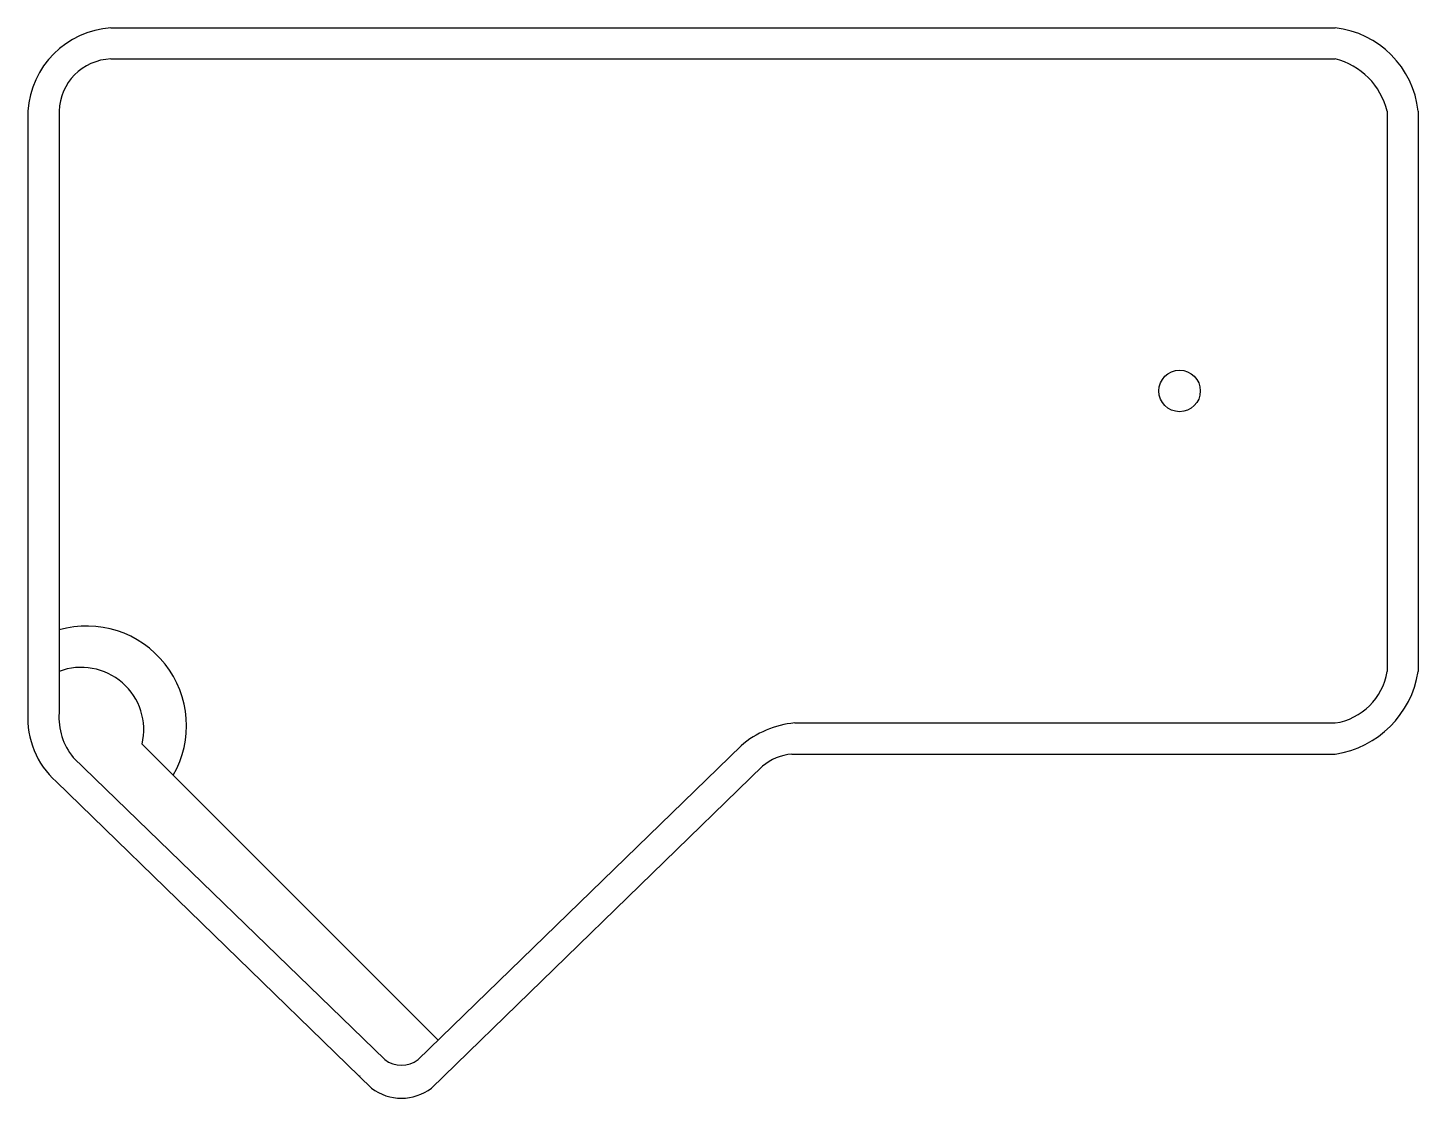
# Model space of a CAD drawing. Extents: x 0 to 386, y -274 to 23.
import ezdxf

# ---------------------------------------------------------------- set-up
doc = ezdxf.new("R2010")
doc.units = 0
doc.header["$MEASUREMENT"] = 0
doc.layers.get('0').update_dxf_attribs({"linetype": 'CONTINUOUS'})

msp = doc.modelspace()

# ---------------------------------------------------------------- linework, layer by layer
for p, q in [((23.04, 23.15), (362.88, 23.15)), ((23.04, 14.51), (362.88, 14.51)), ((0, 0), (0, -167.04)), ((8.64, 0), (8.64, -167.04)), ((377.28, 0), (377.28, -155.52)), ((385.92, 0), (385.92, -155.52)), ((212.84, -169.81), (362.88, -169.81)), ((113.85, -257.85), (31.68, -175.68)), ((197.96, -176.15), (108.22, -263.32)), ((12.57, -179.38), (99.06, -263.25)), ((212.03, -178.45), (362.88, -178.45)), ((203.91, -181.8), (111.98, -271.19)), ((7.81, -186.05), (95.37, -271.18))]:
    msp.add_line(p, q)
msp.add_circle((319.68, -77.65), 5.76)
for centre, radius, start, end in [((24.64, -1.48), 24.68, 93.716, 176.5544), ((359.95, -2.81), 26.12, 6.1687, 83.5608), ((23.5, -0.35), 14.86, 91.7686, 178.6635), ((358.11, -4.62), 19.72, 13.5569, 76.011), ((16.34, -170.56), 27.65, 330.1484, 106.1661), ((14.82, -171.7), 17.32, 346.7114, 110.9168), ((358.73, -151.24), 27.53, 278.6763, 351.0519), ((360.35, -152.86), 17.14, 278.4855, 351.0791), ((23.52, -168.48), 23.57, 176.4976, 228.1919), ((26.13, -168.28), 17.53, 175.9399, 219.3029), ((215.33, -196.29), 26.6, 95.3693, 130.769), ((213.67, -193.93), 15.57, 96.0168, 128.7928), ((103.68, -257.38), 7.47, 231.8205, 307.9858), ((103.68, -260.22), 13.75, 213.1141, 213.2623), ((103.68, -260.22), 13.75, 232.876, 307.2546)]:
    msp.add_arc(centre, radius, start, end)

doc.saveas('drawing.dxf')
